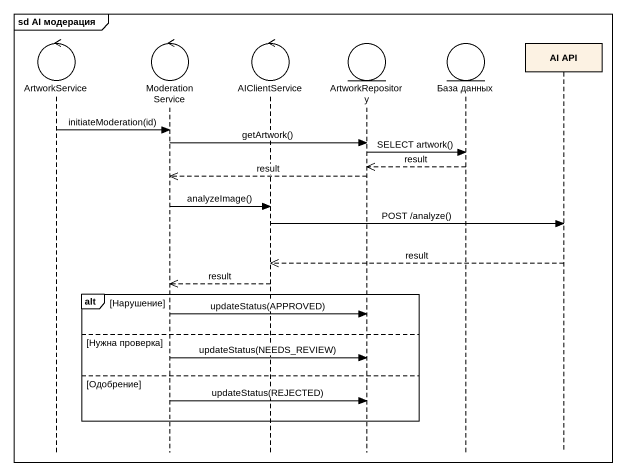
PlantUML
@startuml
mainframe sd AI модерация
hide footbox
control ArtworkService
control ModerationService
control AIClientService
entity ArtworkRepository
entity "База данных" as База_данных
participant "AI API" as AI_API

ArtworkService -> ModerationService : initiateModeration(id)
ModerationService -> ArtworkRepository : getArtwork()
ArtworkRepository -> База_данных : SELECT artwork()
База_данных -->> ArtworkRepository : result
ArtworkRepository -->> ModerationService : result
ModerationService -> AIClientService : analyzeImage()
AIClientService -> AI_API : POST /analyze()
AI_API -->> AIClientService : result
AIClientService -->> ModerationService : result
alt Нарушение
  ModerationService -> ArtworkRepository : updateStatus(APPROVED)
else Нужна проверка
  ModerationService -> ArtworkRepository : updateStatus(NEEDS_REVIEW)
else Одобрение
  ModerationService -> ArtworkRepository : updateStatus(REJECTED)
end
@enduml
